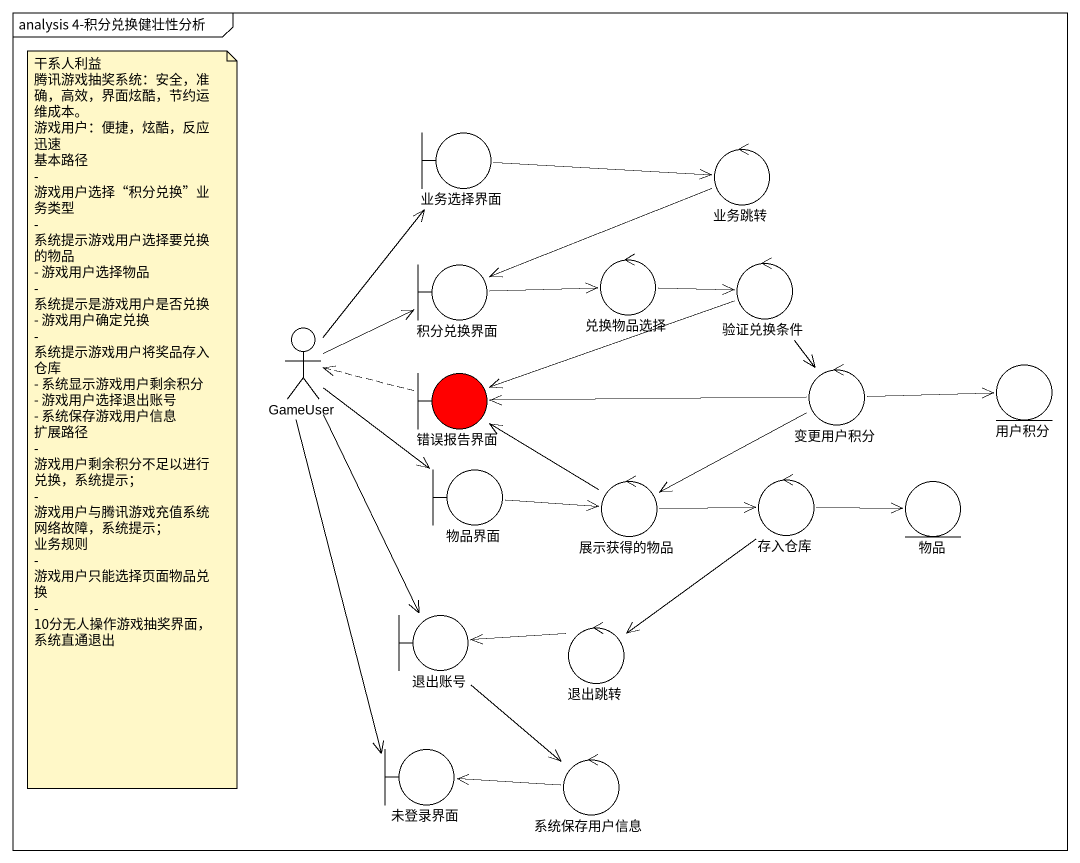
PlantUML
@startuml
mainframe analysis 4-积分兑换健壮性分析
boundary 业务选择界面
control 业务跳转
boundary 积分兑换界面
control 兑换物品选择
control 验证兑换条件
actor GameUser
boundary 错误报告界面 #FF0000
control 变更用户积分
entity 用户积分
boundary 物品界面
control 展示获得的物品
control 存入仓库
entity 物品
boundary 退出账号
control 退出跳转
boundary 未登录界面
control 系统保存用户信息
业务选择界面 -right-> 业务跳转
业务跳转 -left-> 积分兑换界面
积分兑换界面 -right-> 兑换物品选择
兑换物品选择 -right-> 验证兑换条件
验证兑换条件 -left-> 错误报告界面
验证兑换条件 --> 变更用户积分
GameUser -up-> 业务选择界面
GameUser -right-> 积分兑换界面
GameUser --> 物品界面
GameUser --> 退出账号
GameUser --> 未登录界面
错误报告界面 .left.> GameUser
变更用户积分 -left-> 错误报告界面
变更用户积分 -right-> 用户积分
变更用户积分 -left-> 展示获得的物品
物品界面 -right-> 展示获得的物品
展示获得的物品 -up-> 错误报告界面
展示获得的物品 -right-> 存入仓库
存入仓库 -right-> 物品
存入仓库 --> 退出跳转
退出账号 --> 系统保存用户信息
退出跳转 -left-> 退出账号
系统保存用户信息 -left-> 未登录界面
note as N1
  干系人利益
  腾讯游戏抽奖系统：安全，准确，高效，界面炫酷，节约运维成本。
  游戏用户：便捷，炫酷，反应迅速
  基本路径
  - 游戏用户选择“积分兑换”业务类型
  - 系统提示游戏用户选择要兑换的物品
  - 游戏用户选择物品
  - 系统提示是游戏用户是否兑换
  - 游戏用户确定兑换
  - 系统提示游戏用户将奖品存入仓库
  - 系统显示游戏用户剩余积分
  - 游戏用户选择退出账号
  - 系统保存游戏用户信息
  扩展路径
  - 游戏用户剩余积分不足以进行兑换，系统提示；
  - 游戏用户与腾讯游戏充值系统网络故障，系统提示；
  业务规则
  - 游戏用户只能选择页面物品兑换
  - 10分无人操作游戏抽奖界面，系统直通退出
end note
@enduml
